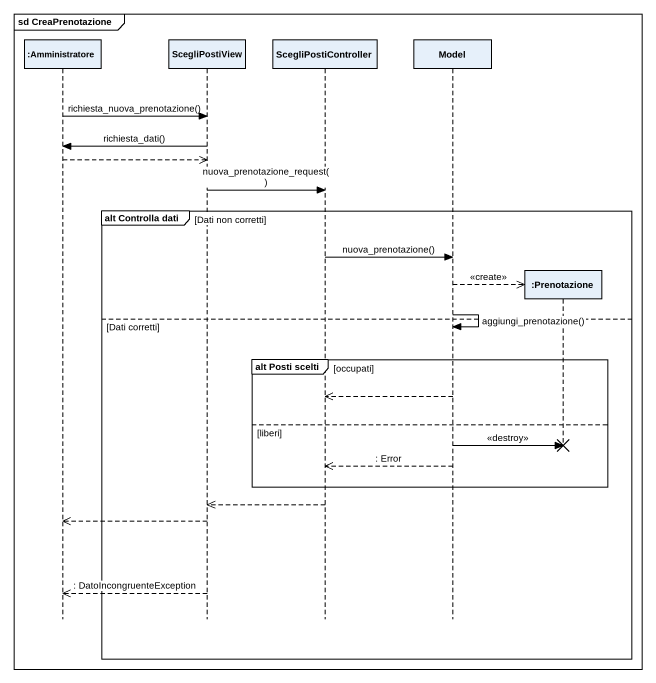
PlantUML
@startuml
mainframe sd CreaPrenotazione
hide footbox
participant ":Amministratore" as Amministratore
participant ScegliPostiView
participant ScegliPostiController
participant Model
participant ":Prenotazione" as Prenotazione

Amministratore -> ScegliPostiView : richiesta_nuova_prenotazione()
ScegliPostiView -> Amministratore : richiesta_dati()
Amministratore -->> ScegliPostiView
ScegliPostiView -> ScegliPostiController : nuova_prenotazione_request()
group alt Controlla dati [Dati non corretti]
  ScegliPostiController -> Model : nuova_prenotazione()
  Model -->> Prenotazione ** : <<create>>
  Model -> Model : aggiungi_prenotazione()
else Dati corretti
  group alt Posti scelti [occupati]
    Model -->> ScegliPostiController
  else liberi
    Model -> Prenotazione !! : <<destroy>>
    Model -->> ScegliPostiController : : Error
  end
  ScegliPostiController -->> ScegliPostiView
  ScegliPostiView -->> Amministratore
  ScegliPostiView -->> Amministratore : : DatoIncongruenteException
end
@enduml
